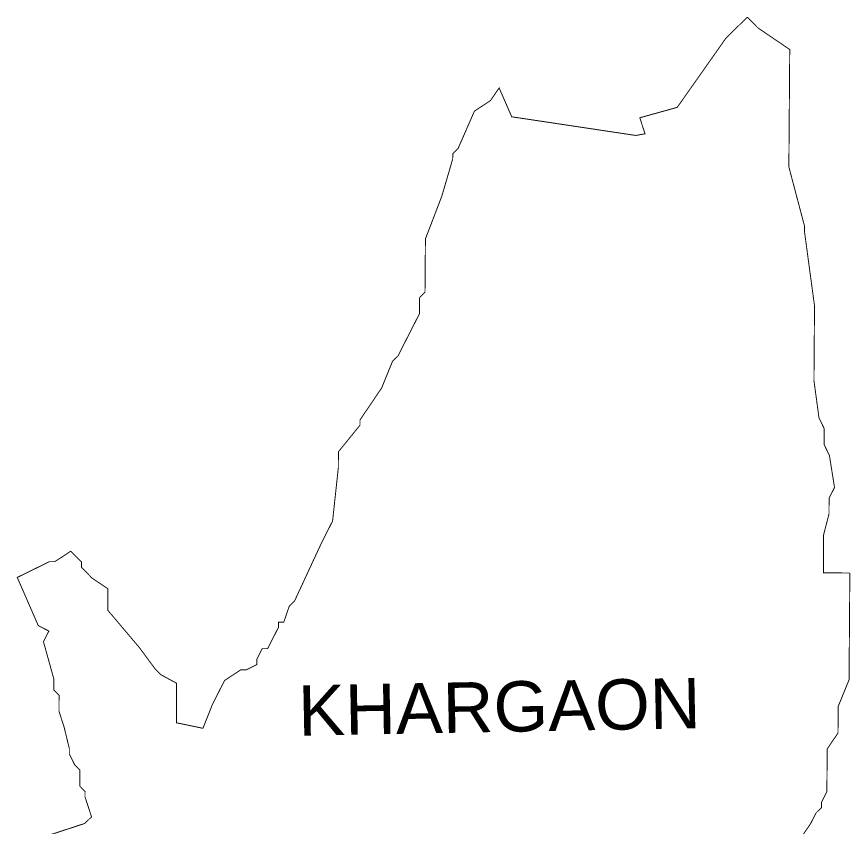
# Model space of a CAD drawing. Header units: metres. Extents: x 287512 to 289435, y 1999636 to 2003305.
# Drawn here: x 287635 to 289435, y 2001556 to 2003305 of the extents above; entities that cross this region are included whole.
import ezdxf

# ---------------------------------------------------------------- set-up
doc = ezdxf.new("R2010")
doc.units = ezdxf.units.M
doc.header["$MEASUREMENT"] = 0
doc.layers.add('VILLAGE NAME', color=250, linetype='Continuous')
doc.styles.get("Standard").update_dxf_attribs({"font": 'simplex.shx'})

msp = doc.modelspace()

# ---------------------------------------------------------------- linework, layer by layer
at = {"color": 6, "const_width": 2, "flags": 128}
for points in [[(287644.7, 2001517.8), (287782.2, 2001562.6), (287796.7, 2001576.9), (287782.6, 2001620.2), (287782.7, 2001631.7), (287771.3, 2001643.3), (287771.6, 2001677.9), (287760.1, 2001689.5), (287748.8, 2001712.7), (287748.8, 2001724.2), (287737.6, 2001770.4), (287726.4, 2001805), (287726.6, 2001839.6), (287715.2, 2001851.2), (287715.4, 2001874.3), (287692.9, 2001955.1), (287704.6, 2001978.1), (287681.7, 2001989.8), (287636.3, 2002093.9), (287705.7, 2002127.9), (287717.4, 2002127.9), (287752, 2002150.6), (287774.9, 2002127.4), (287774.8, 2002115.9), (287797.7, 2002092.6), (287832.1, 2002069.4), (287831.7, 2002023.2), (287900.3, 2001942.1), (287934.5, 2001895.7), (287946, 2001884.1), (287980.4, 2001865.4), (287980.4, 2001780), (288037.3, 2001768.1), (288058.1, 2001820.4), (288084.2, 2001871.5), (288119, 2001894.3), (288130.5, 2001894.2), (288153.6, 2001905.6), (288153.7, 2001917.1), (288165.4, 2001940.1), (288176.9, 2001940), (288200.3, 2001985.9), (288200.4, 2001997.4), (288211.9, 2001997.4), (288223.7, 2002031.8), (288235.3, 2002043.3), (288293.9, 2002169.6), (288317.3, 2002215.6), (288329.7, 2002330.7), (288329.9, 2002365.3), (288376.5, 2002422.6), (288376.5, 2002434), (288423.2, 2002502.9), (288446.7, 2002560.4), (288458.3, 2002571.8), (288505.1, 2002663.7), (288505.3, 2002698.2), (288516.9, 2002709.7), (288517.8, 2002824.9), (288553.1, 2002916.9), (288576.7, 2002997.4), (288576.8, 2003008.9), (288588.4, 2003020.3), (288623.6, 2003100.8), (288658.3, 2003123.6), (288677, 2003151), (288704.2, 2003088.6), (288972.3, 2003048.3), (288992.1, 2003051.9), (288980.8, 2003086.5), (289061.6, 2003109), (289166.5, 2003258), (289212.9, 2003303.8)], [(289212.9, 2003303.8), (289235.8, 2003280.6), (289304.6, 2003233.9), (289302.7, 2002980.4), (289336.3, 2002853.4), (289336.3, 2002841.8), (289358.1, 2002680.3), (289356.9, 2002518.9), (289367.8, 2002438.2), (289379.1, 2002415.1), (289378.9, 2002380.5), (289390.3, 2002357.3), (289401.3, 2002288.1), (289389.6, 2002265.1), (289389.3, 2002230.6), (289377.4, 2002184.6), (289377.4, 2002103.9), (289434.4, 2002103.4)], [(289434.4, 2002103.4), (289432.7, 2001872.9), (289409.3, 2001815.5), (289408.8, 2001757.9), (289385.5, 2001723.5), (289384.8, 2001631.3), (289373.1, 2001608.3), (289373, 2001596.8), (289361.4, 2001585.3), (289349.7, 2001562.4), (289326.4, 2001528)]]:
    msp.add_lwpolyline(points, dxfattribs=at)

# ---------------------------------------------------------------- texts
at = {"layer": 'VILLAGE NAME', "insert": (288241.7, 2001860.6), "char_height": 108.748, "attachment_point": 1, "rotation": 1.1028}
msp.add_mtext_dynamic_manual_height_columns('{\\fArial|b0|i0|c0|p34;KHARGAON}', width=726.929, gutter_width=543.7, heights=[0], dxfattribs=at)

doc.saveas('drawing.dxf')
